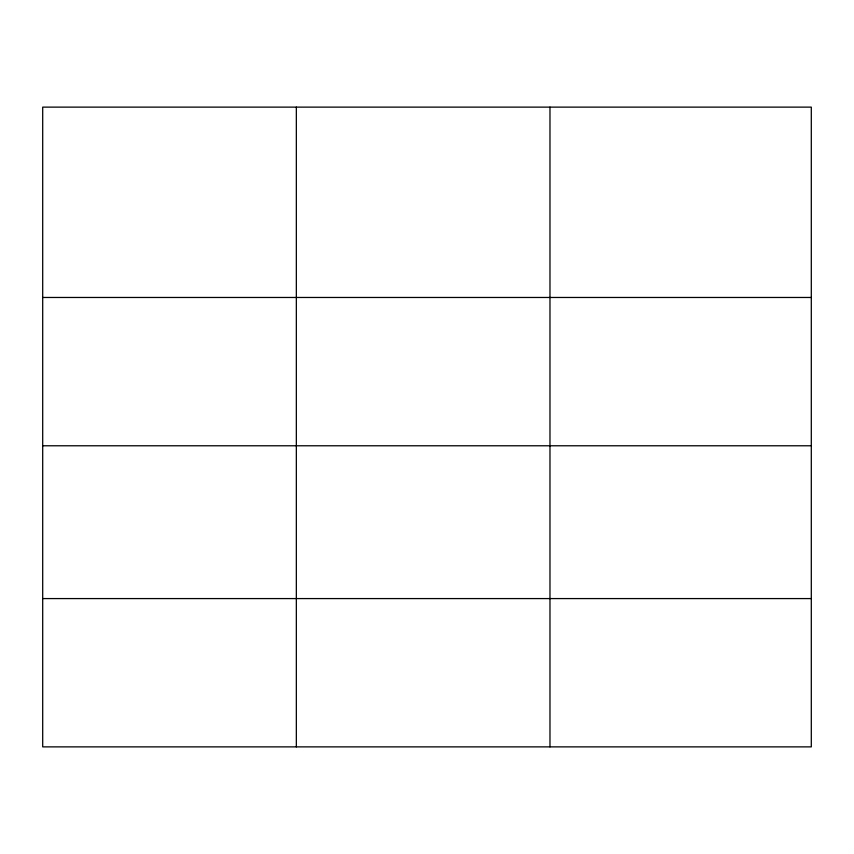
<?xml version="1.0" encoding="UTF-8"?>
<svg xmlns="http://www.w3.org/2000/svg" width="854" height="854" viewBox="0 0 854 854"><rect width="100%" height="100%" fill="white"/><g stroke="black" fill="none" stroke-linecap="round" stroke-linejoin="round"><path stroke-width="1.28" d="M811.3 445.777L811.3 107.124L42.7 107.124L42.7 746.876L811.3 746.876L811.3 445.777L42.7 445.777M42.7 297.47L811.3 297.47M42.7 598.579L811.3 598.579M549.976 107.124L549.976 746.876M296.338 107.124L296.338 746.876"/></g></svg>
